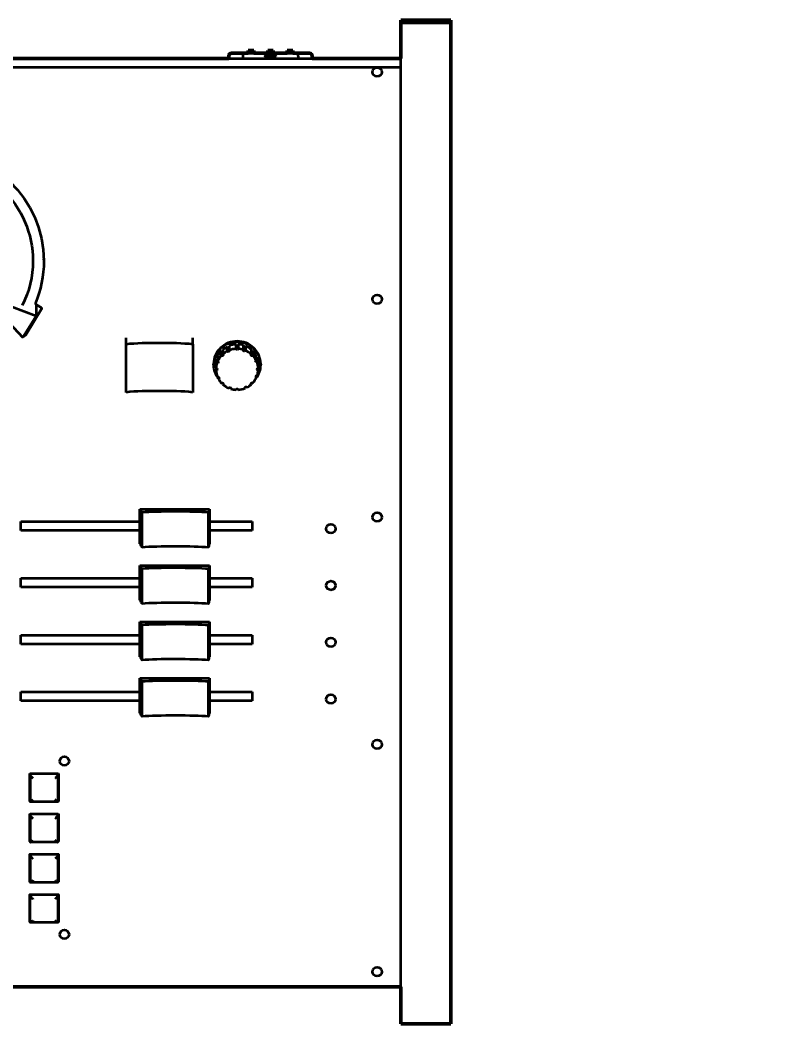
# Model space of a CAD drawing. Header units: inches. Extents: x 25 to 188, y -279 to -12.
# Drawn here: x 127.8 to 188.1, y -112.7 to -33.6 of the extents above; entities that cross this region are included whole.
import ezdxf

# ---------------------------------------------------------------- set-up
doc = ezdxf.new("R2010")
doc.units = ezdxf.units.IN
doc.header["$MEASUREMENT"] = 0
doc.layers.add('front panel', color=7, linetype='Continuous')

# ---------------------------------------------------------------- blocks, each defined once
blk = doc.blocks.new('block 3')
at = {"layer": 'front panel', "color": 7, "lineweight": 50, "true_color": 0xffffff}
for points in [[(161.793, -33.614), (157.854, -33.614)], [(157.854, -36.634), (157.854, -34.125)], [(161.793, -112.32), (161.793, -34.125)], [(144.504, -36.227), (145.47, -36.227)], [(145.47, -36.227), (145.817, -36.227)], [(145.817, -36.008), (146.254, -36.008)], [(145.817, -36.227), (145.817, -36.008)], [(146.254, -36.227), (146.254, -36.008)], [(146.254, -36.227), (147.078, -36.227)], [(147.349, -36.008), (147.786, -36.008)], [(147.349, -36.227), (147.349, -36.008)], [(147.786, -36.227), (147.786, -36.008)], [(148.057, -36.227), (148.881, -36.227)], [(148.881, -36.008), (149.318, -36.008)], [(148.881, -36.227), (148.881, -36.008)], [(149.318, -36.227), (149.318, -36.008)], [(149.318, -36.227), (149.665, -36.227)], [(149.665, -36.227), (150.632, -36.227)], [(110.17, -36.634), (144.285, -36.634)], [(144.285, -36.446), (144.285, -36.634)], [(150.85, -36.446), (150.85, -36.634)], [(150.85, -36.634), (157.846, -36.634)], [(52.226, -109.732), (157.846, -109.732)], [(157.854, -112.32), (157.854, -109.732)], [(161.793, -112.665), (157.854, -112.665)]]:
    blk.add_lwpolyline(points, dxfattribs=at)
at = {"layer": 'front panel', "color": 7, "lineweight": 35, "true_color": 0xffffff}
for points in [[(161.793, -33.614), (157.854, -33.614)], [(161.793, -33.869), (157.854, -33.869)], [(157.854, -36.634), (157.854, -34.125)], [(161.793, -112.32), (161.793, -34.125)], [(144.504, -36.227), (145.47, -36.227)], [(145.47, -36.227), (145.817, -36.227)], [(145.817, -36.227), (145.817, -36.008)], [(145.817, -36.008), (146.254, -36.008)], [(145.817, -36.227), (146.254, -36.227)], [(146.254, -36.227), (146.254, -36.008)], [(146.254, -36.227), (147.078, -36.227)], [(147.349, -36.227), (147.349, -36.008)], [(147.349, -36.008), (147.786, -36.008)], [(147.786, -36.227), (147.786, -36.008)], [(148.057, -36.227), (148.881, -36.227)], [(148.881, -36.227), (148.881, -36.008)], [(148.881, -36.008), (149.318, -36.008)], [(148.881, -36.227), (149.318, -36.227)], [(149.318, -36.227), (149.318, -36.008)], [(149.318, -36.227), (149.665, -36.227)], [(149.665, -36.227), (150.632, -36.227)], [(110.17, -36.634), (144.285, -36.634)], [(144.285, -36.446), (144.285, -36.634)], [(144.285, -36.634), (150.85, -36.634)], [(145.379, -36.446), (145.379, -36.634)], [(149.756, -36.446), (149.756, -36.634)], [(150.85, -36.446), (150.85, -36.634)], [(150.85, -36.634), (157.846, -36.634)], [(157.846, -109.732), (157.846, -36.634)], [(157.854, -109.732), (157.854, -36.634)], [(52.226, -37.321), (157.846, -37.321)], [(128.852, -52.006), (128.852, -52.573)], [(129.709, -52.412), (129.709, -52.576)], [(129.095, -56.943), (126.151, -55.816)], [(129.012, -55.957), (129.457, -56.211)], [(129.095, -56.004), (129.095, -56.943)], [(125.818, -56.245), (128.039, -58.606)], [(129.509, -56.406), (128.285, -58.409)], [(128.039, -58.606), (129.095, -56.943)], [(136.187, -59.128), (136.187, -58.631)], [(136.187, -62.934), (136.187, -59.128)], [(141.44, -59.128), (141.44, -58.631)], [(141.44, -59.128), (141.44, -62.934)], [(144.313, -59.269), (144.313, -59.622)], [(144.858, -59.505), (144.858, -59.152)], [(145.025, -59.152), (145.025, -59.505)], [(145.433, -59.575), (145.433, -59.221)], [(145.589, -59.276), (145.589, -59.63)], [(143.705, -60.033), (143.705, -59.68)], [(143.823, -59.566), (143.823, -59.919)], [(144.162, -59.69), (144.162, -59.337)], [(146.06, -59.919), (146.06, -59.566)], [(146.178, -59.68), (146.178, -60.033)], [(146.415, -60.361), (146.415, -60.008)], [(143.084, -60.761), (143.084, -60.704)], [(143.276, -60.68), (143.276, -61.033)], [(143.348, -60.639), (143.348, -60.286)], [(143.405, -60.135), (143.405, -60.285)], [(143.405, -60.285), (143.405, -60.285)], [(143.405, -60.285), (143.405, -60.285)], [(143.405, -60.285), (143.405, -60.488)], [(146.486, -60.154), (146.486, -60.507)], [(146.607, -61.033), (146.607, -60.68)], [(146.798, -60.704), (146.798, -60.761)], [(143.276, -61.194), (143.276, -61.033)], [(146.478, -61.59), (146.478, -61.74)], [(146.607, -61.033), (146.607, -61.194)], [(143.467, -61.867), (143.467, -61.722)], [(143.823, -62.308), (143.823, -62.197)], [(146.06, -62.197), (146.06, -62.308)], [(144.45, -62.653), (144.45, -62.602)], [(145.57, -62.541), (145.57, -62.606)], [(137.281, -72.119), (142.753, -72.119)], [(137.281, -74.868), (137.281, -72.119)], [(137.451, -75.136), (137.451, -72.387)], [(142.665, -72.394), (142.665, -75.142)], [(142.753, -72.119), (142.753, -74.868)], [(127.893, -73.809), (127.893, -73.1)], [(127.893, -73.1), (137.281, -73.1)], [(142.753, -73.1), (146.135, -73.1)], [(146.135, -73.1), (146.135, -73.809)], [(137.281, -73.809), (127.893, -73.809)], [(146.135, -73.809), (142.753, -73.809)], [(137.281, -76.559), (142.753, -76.559)], [(137.281, -79.307), (137.281, -76.559)], [(142.753, -76.559), (142.753, -79.307)], [(137.451, -79.575), (137.451, -76.827)], [(142.665, -76.834), (142.665, -79.582)], [(127.893, -78.284), (127.893, -77.575)], [(127.893, -77.575), (137.281, -77.575)], [(142.753, -77.575), (146.135, -77.575)], [(146.135, -77.575), (146.135, -78.284)], [(137.281, -78.284), (127.893, -78.284)], [(146.135, -78.284), (142.753, -78.284)], [(137.281, -83.746), (137.281, -80.998)], [(137.281, -80.998), (142.753, -80.998)], [(137.451, -84.014), (137.451, -81.266)], [(142.665, -81.273), (142.665, -84.021)], [(142.753, -80.998), (142.753, -83.746)], [(127.893, -82.758), (127.893, -82.049)], [(127.893, -82.049), (137.281, -82.049)], [(142.753, -82.049), (146.135, -82.049)], [(146.135, -82.049), (146.135, -82.758)], [(137.281, -82.758), (127.893, -82.758)], [(146.135, -82.758), (142.753, -82.758)], [(137.281, -88.186), (137.281, -85.438)], [(137.281, -85.438), (142.753, -85.438)], [(137.451, -88.454), (137.451, -85.705)], [(142.665, -85.712), (142.665, -88.461)], [(142.753, -85.438), (142.753, -88.186)], [(127.893, -87.233), (127.893, -86.524)], [(127.893, -86.524), (137.281, -86.524)], [(142.753, -86.524), (146.135, -86.524)], [(146.135, -86.524), (146.135, -87.233)], [(137.281, -87.233), (127.893, -87.233)], [(146.135, -87.233), (142.753, -87.233)], [(128.601, -95.105), (128.601, -92.991)], [(128.627, -93.055), (128.627, -95.169)], [(128.64, -92.953), (130.828, -92.953)], [(130.816, -93.055), (130.816, -95.169)], [(130.867, -92.991), (130.867, -95.105)], [(130.808, -95.177), (128.635, -95.177)], [(130.828, -95.142), (130.816, -95.142)], [(128.601, -98.276), (128.601, -96.161)], [(128.627, -96.226), (128.627, -98.34)], [(128.64, -96.124), (130.828, -96.124)], [(130.816, -96.226), (130.816, -98.34)], [(130.867, -96.161), (130.867, -98.276)], [(130.808, -98.347), (128.635, -98.347)], [(130.828, -98.313), (130.816, -98.313)], [(128.601, -101.446), (128.601, -99.332)], [(128.627, -99.397), (128.627, -99.297)], [(128.627, -99.397), (128.627, -101.511)], [(128.64, -99.295), (130.828, -99.295)], [(130.816, -99.397), (130.816, -99.295)], [(130.816, -99.397), (130.816, -101.511)], [(130.867, -99.332), (130.867, -101.446)], [(130.808, -101.518), (128.635, -101.518)], [(130.828, -101.484), (130.816, -101.484)], [(128.601, -104.617), (128.601, -102.503)], [(128.627, -104.682), (128.627, -102.568)], [(128.64, -102.466), (130.828, -102.466)], [(130.816, -102.568), (130.816, -104.682)], [(130.867, -102.503), (130.867, -104.617)], [(130.808, -104.689), (128.635, -104.689)], [(130.828, -104.655), (130.816, -104.655)], [(156.331, -108.469), (156.331, -108.469)], [(52.226, -109.732), (157.846, -109.732)], [(157.854, -112.32), (157.854, -109.732)], [(161.793, -112.665), (157.854, -112.665)]]:
    blk.add_lwpolyline(points, dxfattribs=at)
at = {"layer": 'front panel', "color": 168, "lineweight": 50, "true_color": 0x0b0b0c}
for points in [[(157.846, -36.634), (157.854, -36.634)], [(157.846, -109.732), (157.854, -109.732)]]:
    blk.add_lwpolyline(points, dxfattribs=at)
at = {"layer": 'front panel', "color": 168, "lineweight": 35, "true_color": 0x0b0b0c}
for points in [[(157.846, -36.634), (157.854, -36.634)], [(157.846, -36.87), (157.854, -36.87)], [(157.846, -109.732), (157.854, -109.732)]]:
    blk.add_lwpolyline(points, dxfattribs=at)
at = {"layer": 'front panel', "color": 7, "lineweight": 50, "true_color": 0xffffff}
for points, knots in [([(157.854, -33.869), (157.854, -33.826), (157.854, -33.784), (157.854, -33.741), (157.854, -33.72), (157.854, -33.699), (157.854, -33.678), (157.854, -33.667), (157.854, -33.656), (157.854, -33.646), (157.854, -33.638), (157.854, -33.63), (157.854, -33.622), (157.854, -33.62), (157.854, -33.618), (157.854, -33.616), (157.854, -33.615), (157.854, -33.615), (157.854, -33.614), (157.854, -33.614), (157.854, -33.614), (157.854, -33.614)], [0, 0, 0, 0, 1, 1, 1, 2, 2, 2, 3, 3, 3, 4, 4, 4, 5, 5, 5, 6, 6, 6, 7, 7, 7, 7]), ([(144.504, -36.227), (144.492, -36.227), (144.48, -36.228), (144.468, -36.23), (144.456, -36.232), (144.444, -36.235), (144.432, -36.239), (144.42, -36.243), (144.408, -36.248), (144.396, -36.255), (144.385, -36.261), (144.374, -36.269), (144.364, -36.277), (144.353, -36.286), (144.344, -36.295), (144.335, -36.306), (144.327, -36.316), (144.319, -36.327), (144.313, -36.339), (144.306, -36.35), (144.301, -36.362), (144.297, -36.374), (144.293, -36.386), (144.29, -36.398), (144.288, -36.41), (144.286, -36.422), (144.285, -36.434), (144.285, -36.446)], [0, 0, 0, 0, 1, 1, 1, 2, 2, 2, 3, 3, 3, 4, 4, 4, 5, 5, 5, 6, 6, 6, 7, 7, 7, 8, 8, 8, 9, 9, 9, 9]), ([(150.85, -36.446), (150.85, -36.434), (150.849, -36.422), (150.847, -36.41), (150.845, -36.398), (150.842, -36.386), (150.838, -36.374), (150.834, -36.362), (150.829, -36.35), (150.822, -36.339), (150.816, -36.327), (150.808, -36.316), (150.8, -36.306), (150.791, -36.295), (150.782, -36.286), (150.771, -36.277), (150.761, -36.269), (150.75, -36.261), (150.739, -36.255), (150.727, -36.248), (150.715, -36.243), (150.703, -36.239), (150.691, -36.235), (150.679, -36.232), (150.667, -36.23), (150.655, -36.228), (150.643, -36.227), (150.632, -36.227)], [0, 0, 0, 0, 1, 1, 1, 2, 2, 2, 3, 3, 3, 4, 4, 4, 5, 5, 5, 6, 6, 6, 7, 7, 7, 8, 8, 8, 9, 9, 9, 9]), ([(157.854, -112.665), (157.854, -112.665), (157.854, -112.665), (157.854, -112.665), (157.854, -112.664), (157.854, -112.664), (157.854, -112.663), (157.854, -112.661), (157.854, -112.66), (157.854, -112.658), (157.854, -112.651), (157.854, -112.644), (157.854, -112.637), (157.854, -112.627), (157.854, -112.618), (157.854, -112.609), (157.854, -112.59), (157.854, -112.571), (157.854, -112.552), (157.854, -112.515), (157.854, -112.478), (157.854, -112.44)], [0, 0, 0, 0, 1, 1, 1, 2, 2, 2, 3, 3, 3, 4, 4, 4, 5, 5, 5, 6, 6, 6, 7, 7, 7, 7]), ([(161.793, -112.665), (161.793, -112.666), (161.793, -112.664), (161.793, -112.663), (161.793, -112.661), (161.793, -112.66), (161.793, -112.658), (161.793, -112.651), (161.793, -112.644), (161.793, -112.637), (161.793, -112.627), (161.793, -112.618), (161.793, -112.609), (161.793, -112.59), (161.793, -112.571), (161.793, -112.552), (161.793, -112.515), (161.793, -112.478), (161.793, -112.44)], [0, 0, 0, 0, 1, 1, 1, 2, 2, 2, 3, 3, 3, 4, 4, 4, 5, 5, 5, 6, 6, 6, 6])]:
    blk.add_open_spline(points, degree=3, knots=knots, dxfattribs=at)
at = {"layer": 'front panel', "color": 7, "lineweight": 35, "true_color": 0xffffff}
for points, knots in [([(157.854, -33.869), (157.854, -33.826), (157.854, -33.784), (157.854, -33.741), (157.854, -33.72), (157.854, -33.699), (157.854, -33.678), (157.854, -33.667), (157.854, -33.656), (157.854, -33.646), (157.854, -33.638), (157.854, -33.63), (157.854, -33.622), (157.854, -33.62), (157.854, -33.618), (157.854, -33.616), (157.854, -33.615), (157.854, -33.615), (157.854, -33.614), (157.854, -33.614), (157.854, -33.614), (157.854, -33.614)], [0, 0, 0, 0, 1, 1, 1, 2, 2, 2, 3, 3, 3, 4, 4, 4, 5, 5, 5, 6, 6, 6, 7, 7, 7, 7]), ([(144.504, -36.227), (144.492, -36.227), (144.48, -36.228), (144.468, -36.23), (144.456, -36.232), (144.444, -36.235), (144.432, -36.239), (144.42, -36.243), (144.408, -36.248), (144.396, -36.255), (144.385, -36.261), (144.374, -36.269), (144.364, -36.277), (144.353, -36.286), (144.344, -36.295), (144.335, -36.306), (144.327, -36.316), (144.319, -36.327), (144.313, -36.339), (144.306, -36.35), (144.301, -36.362), (144.297, -36.374), (144.293, -36.386), (144.29, -36.398), (144.288, -36.41), (144.286, -36.422), (144.285, -36.434), (144.285, -36.446)], [0, 0, 0, 0, 1, 1, 1, 2, 2, 2, 3, 3, 3, 4, 4, 4, 5, 5, 5, 6, 6, 6, 7, 7, 7, 8, 8, 8, 9, 9, 9, 9]), ([(145.47, -36.227), (145.465, -36.227), (145.46, -36.228), (145.455, -36.23), (145.45, -36.232), (145.445, -36.235), (145.44, -36.239), (145.435, -36.243), (145.43, -36.248), (145.425, -36.255), (145.42, -36.261), (145.416, -36.269), (145.412, -36.277), (145.407, -36.286), (145.403, -36.295), (145.4, -36.306), (145.396, -36.316), (145.393, -36.327), (145.391, -36.339), (145.388, -36.35), (145.386, -36.362), (145.384, -36.374), (145.382, -36.386), (145.381, -36.398), (145.38, -36.41), (145.379, -36.422), (145.379, -36.434), (145.379, -36.446)], [0, 0, 0, 0, 1, 1, 1, 2, 2, 2, 3, 3, 3, 4, 4, 4, 5, 5, 5, 6, 6, 6, 7, 7, 7, 8, 8, 8, 9, 9, 9, 9]), ([(149.756, -36.446), (149.756, -36.434), (149.756, -36.422), (149.755, -36.41), (149.754, -36.398), (149.753, -36.386), (149.751, -36.374), (149.749, -36.362), (149.747, -36.35), (149.744, -36.339), (149.742, -36.327), (149.739, -36.316), (149.735, -36.306), (149.732, -36.295), (149.728, -36.286), (149.723, -36.277), (149.719, -36.269), (149.715, -36.261), (149.71, -36.255), (149.705, -36.248), (149.7, -36.243), (149.695, -36.239), (149.69, -36.235), (149.685, -36.232), (149.68, -36.23), (149.675, -36.228), (149.67, -36.227), (149.665, -36.227)], [0, 0, 0, 0, 1, 1, 1, 2, 2, 2, 3, 3, 3, 4, 4, 4, 5, 5, 5, 6, 6, 6, 7, 7, 7, 8, 8, 8, 9, 9, 9, 9]), ([(150.85, -36.446), (150.85, -36.434), (150.849, -36.422), (150.847, -36.41), (150.845, -36.398), (150.842, -36.386), (150.838, -36.374), (150.834, -36.362), (150.829, -36.35), (150.822, -36.339), (150.816, -36.327), (150.808, -36.316), (150.8, -36.306), (150.791, -36.295), (150.782, -36.286), (150.771, -36.277), (150.761, -36.269), (150.75, -36.261), (150.739, -36.255), (150.727, -36.248), (150.715, -36.243), (150.703, -36.239), (150.691, -36.235), (150.679, -36.232), (150.667, -36.23), (150.655, -36.228), (150.643, -36.227), (150.632, -36.227)], [0, 0, 0, 0, 1, 1, 1, 2, 2, 2, 3, 3, 3, 4, 4, 4, 5, 5, 5, 6, 6, 6, 7, 7, 7, 8, 8, 8, 9, 9, 9, 9]), ([(148.005, -36.446), (148.005, -36.446), (148.005, -36.446), (148.005, -36.446), (148.004, -36.446), (148.004, -36.446), (148.004, -36.446), (148.002, -36.446), (148.001, -36.446), (147.999, -36.446), (147.992, -36.446), (147.986, -36.446), (147.979, -36.446), (147.951, -36.446), (147.924, -36.446), (147.896, -36.446), (147.859, -36.446), (147.823, -36.446), (147.786, -36.446), (147.713, -36.446), (147.64, -36.446), (147.568, -36.446), (147.495, -36.446), (147.422, -36.446), (147.349, -36.446), (147.312, -36.446), (147.276, -36.446), (147.239, -36.446), (147.211, -36.446), (147.184, -36.446), (147.156, -36.446), (147.149, -36.446), (147.143, -36.446), (147.136, -36.446), (147.134, -36.446), (147.133, -36.446), (147.131, -36.446), (147.131, -36.446), (147.131, -36.446), (147.13, -36.446), (147.13, -36.446), (147.13, -36.445), (147.13, -36.446)], [0, 0, 0, 0, 1, 1, 1, 2, 2, 2, 3, 3, 3, 4, 4, 4, 5, 5, 5, 6, 6, 6, 7, 7, 7, 8, 8, 8, 9, 9, 9, 10, 10, 10, 11, 11, 11, 12, 12, 12, 13, 13, 13, 14, 14, 14, 14]), ([(155.607, -37.703), (155.607, -37.508), (155.771, -37.349), (155.974, -37.349), (156.176, -37.349), (156.341, -37.508), (156.341, -37.703)], [0, 0, 0, 0, 1, 1, 1, 2, 2, 2, 2]), ([(111.466, -52.576), (111.466, -47.718), (115.558, -43.766), (120.587, -43.766), (125.617, -43.766), (129.709, -47.718), (129.709, -52.576)], [0, 0, 0, 0, 1, 1, 1, 2, 2, 2, 2]), ([(112.445, -52.573), (112.445, -50.423), (113.347, -48.394), (114.898, -46.921), (116.448, -45.45), (118.52, -44.649), (120.648, -44.649), (122.777, -44.649), (124.848, -45.45), (126.398, -46.921), (127.95, -48.394), (128.852, -50.423), (128.852, -52.573)], [0, 0, 0, 0, 1, 1, 1, 2, 2, 2, 3, 3, 3, 4, 4, 4, 4]), ([(155.607, -55.601), (155.607, -55.406), (155.771, -55.247), (155.974, -55.247), (156.176, -55.247), (156.341, -55.406), (156.341, -55.601)], [0, 0, 0, 0, 1, 1, 1, 2, 2, 2, 2]), ([(129.457, -56.211), (129.491, -56.23), (129.515, -56.261), (129.525, -56.298), (129.528, -56.31), (129.53, -56.322), (129.53, -56.334)], [0, 0, 0, 0, 1, 1, 1, 2, 2, 2, 2]), ([(136.187, -59.128), (136.976, -59.028), (137.895, -59.028), (138.813, -59.028), (139.732, -59.028), (140.65, -59.028), (141.44, -59.128)], [0, 0, 0, 0, 1, 1, 1, 2, 2, 2, 2]), ([(146.798, -60.704), (146.798, -60.217), (146.594, -59.758), (146.243, -59.425), (145.892, -59.092), (145.423, -58.91), (144.941, -58.91), (144.459, -58.91), (143.99, -59.091), (143.639, -59.425), (143.288, -59.758), (143.084, -60.217), (143.084, -60.704)], [0, 0, 0, 0, 1, 1, 1, 2, 2, 2, 3, 3, 3, 4, 4, 4, 4]), ([(146.798, -60.761), (146.798, -60.274), (146.594, -59.815), (146.243, -59.481), (145.892, -59.148), (145.423, -58.967), (144.941, -58.967), (144.459, -58.967), (143.99, -59.148), (143.639, -59.481), (143.288, -59.815), (143.084, -60.274), (143.084, -60.761)], [0, 0, 0, 0, 1, 1, 1, 2, 2, 2, 3, 3, 3, 4, 4, 4, 4]), ([(145.433, -59.273), (145.444, -59.306), (145.475, -59.327), (145.51, -59.328), (145.544, -59.328), (145.576, -59.309), (145.589, -59.276)], [0, 0, 0, 0, 1, 1, 1, 2, 2, 2, 2]), ([(145.589, -59.63), (145.574, -59.666), (145.535, -59.686), (145.497, -59.68), (145.458, -59.673), (145.428, -59.64), (145.428, -59.6)], [0, 0, 0, 0, 1, 1, 1, 2, 2, 2, 2]), ([(146.178, -60.033), (146.154, -60.056), (146.118, -60.061), (146.088, -60.049), (146.058, -60.037), (146.037, -60.008), (146.037, -59.975)], [0, 0, 0, 0, 1, 1, 1, 2, 2, 2, 2]), ([(146.037, -62.253), (146.037, -62.22), (146.058, -62.191), (146.088, -62.178), (146.118, -62.166), (146.154, -62.172), (146.178, -62.194)], [0, 0, 0, 0, 1, 1, 1, 2, 2, 2, 2]), ([(141.44, -62.934), (140.65, -62.833), (139.732, -62.833), (138.813, -62.833), (137.895, -62.833), (136.976, -62.833), (136.187, -62.934)], [0, 0, 0, 0, 1, 1, 1, 2, 2, 2, 2]), ([(144.858, -62.723), (144.859, -62.678), (144.897, -62.644), (144.941, -62.644), (144.985, -62.644), (145.023, -62.678), (145.025, -62.723)], [0, 0, 0, 0, 1, 1, 1, 2, 2, 2, 2]), ([(145.563, -62.574), (145.563, -62.535), (145.59, -62.503), (145.627, -62.495), (145.664, -62.487), (145.703, -62.504), (145.721, -62.538)], [0, 0, 0, 0, 1, 1, 1, 2, 2, 2, 2]), ([(155.607, -72.754), (155.607, -72.559), (155.771, -72.4), (155.974, -72.4), (156.176, -72.4), (156.341, -72.559), (156.341, -72.754)], [0, 0, 0, 0, 1, 1, 1, 2, 2, 2, 2]), ([(151.967, -73.666), (151.967, -73.471), (152.132, -73.312), (152.334, -73.312), (152.536, -73.312), (152.701, -73.471), (152.701, -73.666)], [0, 0, 0, 0, 1, 1, 1, 2, 2, 2, 2]), ([(151.967, -78.14), (151.967, -77.945), (152.132, -77.786), (152.334, -77.786), (152.536, -77.786), (152.701, -77.945), (152.701, -78.14)], [0, 0, 0, 0, 1, 1, 1, 2, 2, 2, 2]), ([(151.967, -82.615), (151.967, -82.42), (152.132, -82.261), (152.334, -82.261), (152.536, -82.261), (152.701, -82.42), (152.701, -82.615)], [0, 0, 0, 0, 1, 1, 1, 2, 2, 2, 2]), ([(151.967, -87.09), (151.967, -86.894), (152.132, -86.735), (152.334, -86.735), (152.536, -86.735), (152.701, -86.894), (152.701, -87.09)], [0, 0, 0, 0, 1, 1, 1, 2, 2, 2, 2]), ([(155.607, -90.652), (155.607, -90.457), (155.771, -90.298), (155.974, -90.298), (156.176, -90.298), (156.341, -90.457), (156.341, -90.652)], [0, 0, 0, 0, 1, 1, 1, 2, 2, 2, 2]), ([(130.958, -91.972), (130.958, -91.776), (131.123, -91.617), (131.325, -91.617), (131.527, -91.617), (131.692, -91.776), (131.692, -91.972)], [0, 0, 0, 0, 1, 1, 1, 2, 2, 2, 2]), ([(128.627, -93.055), (128.627, -93.058), (128.628, -93.062), (128.63, -93.067), (128.632, -93.072), (128.635, -93.078), (128.639, -93.085), (128.643, -93.093), (128.649, -93.101), (128.655, -93.11), (128.662, -93.119), (128.669, -93.13), (128.678, -93.14), (128.686, -93.151), (128.696, -93.163), (128.706, -93.175), (128.717, -93.187), (128.728, -93.2), (128.739, -93.212), (128.75, -93.225), (128.762, -93.238), (128.774, -93.251), (128.786, -93.263), (128.798, -93.276), (128.811, -93.288), (128.822, -93.3), (128.834, -93.312), (128.846, -93.323)], [0, 0, 0, 0, 1, 1, 1, 2, 2, 2, 3, 3, 3, 4, 4, 4, 5, 5, 5, 6, 6, 6, 7, 7, 7, 8, 8, 8, 9, 9, 9, 9]), ([(130.816, -93.055), (130.816, -93.058), (130.815, -93.062), (130.813, -93.067), (130.811, -93.072), (130.808, -93.078), (130.804, -93.085), (130.799, -93.093), (130.794, -93.101), (130.788, -93.11), (130.781, -93.119), (130.773, -93.13), (130.765, -93.14), (130.756, -93.151), (130.747, -93.163), (130.737, -93.175), (130.726, -93.187), (130.715, -93.2), (130.704, -93.212), (130.692, -93.225), (130.68, -93.238), (130.668, -93.251), (130.656, -93.263), (130.644, -93.276), (130.632, -93.288), (130.62, -93.3), (130.609, -93.312), (130.597, -93.323)], [0, 0, 0, 0, 1, 1, 1, 2, 2, 2, 3, 3, 3, 4, 4, 4, 5, 5, 5, 6, 6, 6, 7, 7, 7, 8, 8, 8, 9, 9, 9, 9]), ([(128.635, -95.177), (128.633, -95.177), (128.631, -95.176), (128.63, -95.175), (128.628, -95.174), (128.627, -95.172), (128.627, -95.169)], [0, 0, 0, 0, 1, 1, 1, 2, 2, 2, 2]), ([(128.846, -95.014), (128.834, -95.026), (128.822, -95.037), (128.811, -95.048), (128.798, -95.059), (128.786, -95.07), (128.774, -95.08), (128.762, -95.091), (128.75, -95.101), (128.739, -95.11), (128.728, -95.12), (128.717, -95.128), (128.706, -95.136), (128.696, -95.144), (128.686, -95.151), (128.678, -95.156), (128.669, -95.162), (128.662, -95.166), (128.655, -95.17), (128.649, -95.173), (128.643, -95.175), (128.639, -95.176), (128.637, -95.176), (128.636, -95.177), (128.635, -95.177)], [0, 0, 0, 0, 1, 1, 1, 2, 2, 2, 3, 3, 3, 4, 4, 4, 5, 5, 5, 6, 6, 6, 7, 7, 7, 8, 8, 8, 8]), ([(130.808, -95.177), (130.807, -95.177), (130.805, -95.176), (130.804, -95.176), (130.799, -95.175), (130.794, -95.173), (130.788, -95.17), (130.781, -95.166), (130.773, -95.162), (130.765, -95.156), (130.756, -95.151), (130.747, -95.144), (130.737, -95.136), (130.726, -95.128), (130.715, -95.12), (130.704, -95.11), (130.692, -95.101), (130.68, -95.091), (130.668, -95.08), (130.656, -95.07), (130.644, -95.059), (130.632, -95.048), (130.62, -95.037), (130.609, -95.026), (130.597, -95.014)], [0, 0, 0, 0, 1, 1, 1, 2, 2, 2, 3, 3, 3, 4, 4, 4, 5, 5, 5, 6, 6, 6, 7, 7, 7, 8, 8, 8, 8]), ([(130.816, -95.169), (130.816, -95.172), (130.815, -95.174), (130.813, -95.175), (130.812, -95.176), (130.81, -95.177), (130.808, -95.177)], [0, 0, 0, 0, 1, 1, 1, 2, 2, 2, 2]), ([(128.627, -96.226), (128.627, -96.229), (128.628, -96.233), (128.63, -96.238), (128.632, -96.243), (128.635, -96.249), (128.639, -96.256), (128.643, -96.264), (128.649, -96.272), (128.655, -96.281), (128.662, -96.29), (128.669, -96.301), (128.678, -96.311), (128.686, -96.322), (128.696, -96.334), (128.706, -96.346), (128.717, -96.358), (128.728, -96.371), (128.739, -96.383), (128.75, -96.396), (128.762, -96.409), (128.774, -96.422), (128.786, -96.434), (128.798, -96.447), (128.811, -96.459), (128.822, -96.471), (128.834, -96.483), (128.846, -96.494)], [0, 0, 0, 0, 1, 1, 1, 2, 2, 2, 3, 3, 3, 4, 4, 4, 5, 5, 5, 6, 6, 6, 7, 7, 7, 8, 8, 8, 9, 9, 9, 9]), ([(130.816, -96.226), (130.816, -96.229), (130.815, -96.233), (130.813, -96.238), (130.811, -96.243), (130.808, -96.249), (130.804, -96.256), (130.799, -96.264), (130.794, -96.272), (130.788, -96.281), (130.781, -96.29), (130.773, -96.301), (130.765, -96.311), (130.756, -96.322), (130.747, -96.334), (130.737, -96.346), (130.726, -96.358), (130.715, -96.371), (130.704, -96.383), (130.692, -96.396), (130.68, -96.409), (130.668, -96.422), (130.656, -96.434), (130.644, -96.447), (130.632, -96.459), (130.62, -96.471), (130.609, -96.483), (130.597, -96.494)], [0, 0, 0, 0, 1, 1, 1, 2, 2, 2, 3, 3, 3, 4, 4, 4, 5, 5, 5, 6, 6, 6, 7, 7, 7, 8, 8, 8, 9, 9, 9, 9]), ([(128.627, -98.34), (128.627, -98.343), (128.628, -98.345), (128.63, -98.346), (128.631, -98.347), (128.633, -98.347), (128.635, -98.347)], [0, 0, 0, 0, 1, 1, 1, 2, 2, 2, 2]), ([(128.635, -98.347), (128.636, -98.347), (128.637, -98.347), (128.639, -98.347), (128.643, -98.346), (128.649, -98.344), (128.655, -98.341), (128.662, -98.337), (128.669, -98.333), (128.678, -98.327), (128.686, -98.322), (128.696, -98.315), (128.706, -98.307), (128.717, -98.299), (128.728, -98.291), (128.739, -98.281), (128.75, -98.272), (128.762, -98.262), (128.774, -98.251), (128.786, -98.241), (128.798, -98.23), (128.811, -98.219), (128.822, -98.208), (128.834, -98.197), (128.846, -98.185)], [0, 0, 0, 0, 1, 1, 1, 2, 2, 2, 3, 3, 3, 4, 4, 4, 5, 5, 5, 6, 6, 6, 7, 7, 7, 8, 8, 8, 8]), ([(130.597, -98.185), (130.609, -98.197), (130.62, -98.208), (130.632, -98.219), (130.644, -98.23), (130.656, -98.241), (130.668, -98.251), (130.68, -98.262), (130.692, -98.272), (130.704, -98.281), (130.715, -98.291), (130.726, -98.299), (130.737, -98.307), (130.747, -98.315), (130.756, -98.322), (130.765, -98.327), (130.773, -98.333), (130.781, -98.337), (130.788, -98.341), (130.794, -98.344), (130.799, -98.346), (130.804, -98.347), (130.805, -98.347), (130.807, -98.347), (130.808, -98.347)], [0, 0, 0, 0, 1, 1, 1, 2, 2, 2, 3, 3, 3, 4, 4, 4, 5, 5, 5, 6, 6, 6, 7, 7, 7, 8, 8, 8, 8]), ([(130.808, -98.347), (130.81, -98.347), (130.812, -98.347), (130.813, -98.346), (130.815, -98.345), (130.816, -98.343), (130.816, -98.34)], [0, 0, 0, 0, 1, 1, 1, 2, 2, 2, 2]), ([(128.846, -99.665), (128.834, -99.654), (128.822, -99.642), (128.811, -99.63), (128.798, -99.618), (128.786, -99.605), (128.774, -99.593), (128.762, -99.58), (128.75, -99.567), (128.739, -99.554), (128.728, -99.542), (128.717, -99.529), (128.706, -99.517), (128.696, -99.505), (128.686, -99.493), (128.678, -99.482), (128.669, -99.472), (128.662, -99.461), (128.655, -99.452), (128.649, -99.443), (128.643, -99.435), (128.639, -99.427), (128.635, -99.42), (128.632, -99.414), (128.63, -99.409), (128.628, -99.404), (128.627, -99.4), (128.627, -99.397)], [0, 0, 0, 0, 1, 1, 1, 2, 2, 2, 3, 3, 3, 4, 4, 4, 5, 5, 5, 6, 6, 6, 7, 7, 7, 8, 8, 8, 9, 9, 9, 9]), ([(130.816, -99.397), (130.816, -99.4), (130.815, -99.404), (130.813, -99.409), (130.811, -99.414), (130.808, -99.42), (130.804, -99.427), (130.799, -99.435), (130.794, -99.443), (130.788, -99.452), (130.781, -99.461), (130.773, -99.472), (130.765, -99.482), (130.756, -99.493), (130.747, -99.505), (130.737, -99.517), (130.726, -99.529), (130.715, -99.542), (130.704, -99.554), (130.692, -99.567), (130.68, -99.58), (130.668, -99.593), (130.656, -99.605), (130.644, -99.618), (130.632, -99.63), (130.62, -99.642), (130.609, -99.654), (130.597, -99.665)], [0, 0, 0, 0, 1, 1, 1, 2, 2, 2, 3, 3, 3, 4, 4, 4, 5, 5, 5, 6, 6, 6, 7, 7, 7, 8, 8, 8, 9, 9, 9, 9]), ([(128.635, -101.518), (128.633, -101.518), (128.631, -101.518), (128.63, -101.517), (128.628, -101.516), (128.627, -101.514), (128.627, -101.511)], [0, 0, 0, 0, 1, 1, 1, 2, 2, 2, 2]), ([(128.846, -101.356), (128.834, -101.368), (128.822, -101.379), (128.811, -101.39), (128.798, -101.401), (128.786, -101.412), (128.774, -101.422), (128.762, -101.433), (128.75, -101.443), (128.739, -101.452), (128.728, -101.462), (128.717, -101.47), (128.706, -101.478), (128.696, -101.486), (128.686, -101.493), (128.678, -101.498), (128.669, -101.504), (128.662, -101.508), (128.655, -101.512), (128.649, -101.515), (128.643, -101.517), (128.639, -101.518), (128.637, -101.518), (128.636, -101.518), (128.635, -101.518)], [0, 0, 0, 0, 1, 1, 1, 2, 2, 2, 3, 3, 3, 4, 4, 4, 5, 5, 5, 6, 6, 6, 7, 7, 7, 8, 8, 8, 8]), ([(130.597, -101.356), (130.609, -101.368), (130.62, -101.379), (130.632, -101.39), (130.644, -101.401), (130.656, -101.412), (130.668, -101.422), (130.68, -101.433), (130.692, -101.443), (130.704, -101.452), (130.715, -101.462), (130.726, -101.47), (130.737, -101.478), (130.747, -101.486), (130.756, -101.493), (130.765, -101.498), (130.773, -101.504), (130.781, -101.508), (130.788, -101.512), (130.794, -101.515), (130.799, -101.517), (130.804, -101.518), (130.805, -101.518), (130.807, -101.518), (130.808, -101.518)], [0, 0, 0, 0, 1, 1, 1, 2, 2, 2, 3, 3, 3, 4, 4, 4, 5, 5, 5, 6, 6, 6, 7, 7, 7, 8, 8, 8, 8]), ([(130.808, -101.518), (130.81, -101.518), (130.812, -101.518), (130.813, -101.517), (130.815, -101.516), (130.816, -101.514), (130.816, -101.511)], [0, 0, 0, 0, 1, 1, 1, 2, 2, 2, 2]), ([(128.627, -102.568), (128.627, -102.571), (128.628, -102.575), (128.63, -102.58), (128.632, -102.585), (128.635, -102.591), (128.639, -102.598), (128.643, -102.606), (128.649, -102.614), (128.655, -102.623), (128.662, -102.632), (128.669, -102.642), (128.678, -102.653), (128.686, -102.664), (128.696, -102.676), (128.706, -102.688), (128.717, -102.7), (128.728, -102.713), (128.739, -102.725), (128.75, -102.738), (128.762, -102.751), (128.774, -102.764), (128.786, -102.776), (128.798, -102.789), (128.811, -102.801), (128.822, -102.813), (128.834, -102.825), (128.846, -102.836)], [0, 0, 0, 0, 1, 1, 1, 2, 2, 2, 3, 3, 3, 4, 4, 4, 5, 5, 5, 6, 6, 6, 7, 7, 7, 8, 8, 8, 9, 9, 9, 9]), ([(130.816, -102.568), (130.816, -102.571), (130.815, -102.575), (130.813, -102.58), (130.811, -102.585), (130.808, -102.591), (130.804, -102.598), (130.799, -102.606), (130.794, -102.614), (130.788, -102.623), (130.781, -102.632), (130.773, -102.642), (130.765, -102.653), (130.756, -102.664), (130.747, -102.676), (130.737, -102.688), (130.726, -102.7), (130.715, -102.713), (130.704, -102.725), (130.692, -102.738), (130.68, -102.751), (130.668, -102.764), (130.656, -102.776), (130.644, -102.789), (130.632, -102.801), (130.62, -102.813), (130.609, -102.825), (130.597, -102.836)], [0, 0, 0, 0, 1, 1, 1, 2, 2, 2, 3, 3, 3, 4, 4, 4, 5, 5, 5, 6, 6, 6, 7, 7, 7, 8, 8, 8, 9, 9, 9, 9]), ([(128.635, -104.689), (128.633, -104.689), (128.631, -104.689), (128.63, -104.688), (128.628, -104.687), (128.627, -104.685), (128.627, -104.682)], [0, 0, 0, 0, 1, 1, 1, 2, 2, 2, 2]), ([(128.846, -104.527), (128.834, -104.539), (128.822, -104.55), (128.811, -104.561), (128.798, -104.572), (128.786, -104.583), (128.774, -104.593), (128.762, -104.604), (128.75, -104.614), (128.739, -104.623), (128.728, -104.633), (128.717, -104.641), (128.706, -104.649), (128.696, -104.657), (128.686, -104.664), (128.678, -104.669), (128.669, -104.675), (128.662, -104.679), (128.655, -104.683), (128.649, -104.686), (128.643, -104.688), (128.639, -104.689), (128.637, -104.689), (128.636, -104.689), (128.635, -104.689)], [0, 0, 0, 0, 1, 1, 1, 2, 2, 2, 3, 3, 3, 4, 4, 4, 5, 5, 5, 6, 6, 6, 7, 7, 7, 8, 8, 8, 8]), ([(130.808, -104.689), (130.807, -104.689), (130.805, -104.689), (130.804, -104.689), (130.799, -104.688), (130.794, -104.686), (130.788, -104.683), (130.781, -104.679), (130.773, -104.675), (130.765, -104.669), (130.756, -104.664), (130.747, -104.657), (130.737, -104.649), (130.726, -104.641), (130.715, -104.633), (130.704, -104.623), (130.692, -104.614), (130.68, -104.604), (130.668, -104.593), (130.656, -104.583), (130.644, -104.572), (130.632, -104.561), (130.62, -104.55), (130.609, -104.539), (130.597, -104.527)], [0, 0, 0, 0, 1, 1, 1, 2, 2, 2, 3, 3, 3, 4, 4, 4, 5, 5, 5, 6, 6, 6, 7, 7, 7, 8, 8, 8, 8]), ([(130.816, -104.682), (130.816, -104.685), (130.815, -104.687), (130.813, -104.688), (130.812, -104.689), (130.81, -104.689), (130.808, -104.689)], [0, 0, 0, 0, 1, 1, 1, 2, 2, 2, 2]), ([(130.958, -105.619), (130.958, -105.424), (131.123, -105.265), (131.325, -105.265), (131.527, -105.265), (131.692, -105.424), (131.692, -105.619)], [0, 0, 0, 0, 1, 1, 1, 2, 2, 2, 2]), ([(155.607, -108.551), (155.607, -108.355), (155.771, -108.196), (155.974, -108.196), (156.176, -108.196), (156.341, -108.355), (156.341, -108.551)], [0, 0, 0, 0, 1, 1, 1, 2, 2, 2, 2]), ([(157.854, -112.665), (157.854, -112.665), (157.854, -112.665), (157.854, -112.665), (157.854, -112.664), (157.854, -112.664), (157.854, -112.663), (157.854, -112.661), (157.854, -112.66), (157.854, -112.658), (157.854, -112.651), (157.854, -112.644), (157.854, -112.637), (157.854, -112.627), (157.854, -112.618), (157.854, -112.609), (157.854, -112.59), (157.854, -112.571), (157.854, -112.552), (157.854, -112.515), (157.854, -112.478), (157.854, -112.44)], [0, 0, 0, 0, 1, 1, 1, 2, 2, 2, 3, 3, 3, 4, 4, 4, 5, 5, 5, 6, 6, 6, 7, 7, 7, 7]), ([(161.793, -112.665), (161.793, -112.666), (161.793, -112.664), (161.793, -112.663), (161.793, -112.661), (161.793, -112.66), (161.793, -112.658), (161.793, -112.651), (161.793, -112.644), (161.793, -112.637), (161.793, -112.627), (161.793, -112.618), (161.793, -112.609), (161.793, -112.59), (161.793, -112.571), (161.793, -112.552), (161.793, -112.515), (161.793, -112.478), (161.793, -112.44)], [0, 0, 0, 0, 1, 1, 1, 2, 2, 2, 3, 3, 3, 4, 4, 4, 5, 5, 5, 6, 6, 6, 6])]:
    blk.add_open_spline(points, degree=3, knots=knots, dxfattribs=at)
at = {"layer": 'front panel', "color": 7, "lineweight": 50, "true_color": 0xffffff}
for points in [[(157.854, -34.125), (157.854, -34.039), (157.854, -33.954), (157.854, -33.869)], [(161.793, -33.869), (161.793, -33.784), (161.793, -33.699), (161.793, -33.614)], [(161.793, -34.125), (161.793, -34.039), (161.793, -33.954), (161.793, -33.869)], [(147.078, -36.227), (147.168, -36.227), (147.258, -36.227), (147.349, -36.227)], [(147.786, -36.227), (147.877, -36.227), (147.967, -36.227), (148.057, -36.227)], [(157.854, -112.44), (157.854, -112.4), (157.854, -112.36), (157.854, -112.32)], [(161.793, -112.44), (161.793, -112.4), (161.793, -112.36), (161.793, -112.32)]]:
    blk.add_open_spline(points, degree=3, dxfattribs=at)
at = {"layer": 'front panel', "color": 7, "lineweight": 35, "true_color": 0xffffff}
for points in [[(157.854, -34.125), (157.854, -34.039), (157.854, -33.954), (157.854, -33.869)], [(161.793, -33.869), (161.793, -33.784), (161.793, -33.699), (161.793, -33.614)], [(161.793, -34.125), (161.793, -34.039), (161.793, -33.954), (161.793, -33.869)], [(147.078, -36.227), (147.168, -36.227), (147.258, -36.227), (147.349, -36.227)], [(147.349, -36.227), (147.495, -36.227), (147.64, -36.227), (147.786, -36.227)], [(147.786, -36.227), (147.877, -36.227), (147.967, -36.227), (148.057, -36.227)], [(155.974, -38.057), (155.771, -38.057), (155.607, -37.898), (155.607, -37.703)], [(156.341, -37.703), (156.341, -37.898), (156.176, -38.057), (155.974, -38.057)], [(128.852, -52.573), (128.852, -53.802), (128.556, -55.009), (127.993, -56.101)], [(129.709, -52.576), (129.709, -53.747), (129.474, -54.885), (129.012, -55.957)], [(129.708, -52.494), (129.709, -52.467), (129.709, -52.44), (129.709, -52.412)], [(155.974, -55.956), (155.771, -55.956), (155.607, -55.797), (155.607, -55.601)], [(156.341, -55.601), (156.341, -55.797), (156.176, -55.956), (155.974, -55.956)], [(129.53, -56.334), (129.53, -56.359), (129.523, -56.384), (129.509, -56.406)], [(128.285, -58.409), (128.253, -58.462), (128.184, -58.488), (128.123, -58.475)], [(144.858, -59.152), (144.671, -59.161), (144.487, -59.2), (144.313, -59.269)], [(144.858, -59.152), (144.859, -59.197), (144.897, -59.23), (144.941, -59.23)], [(144.941, -59.23), (144.985, -59.23), (145.023, -59.197), (145.025, -59.152)], [(145.433, -59.221), (145.298, -59.181), (145.164, -59.159), (145.025, -59.152)], [(146.06, -59.566), (145.92, -59.444), (145.761, -59.346), (145.589, -59.276)], [(143.705, -59.68), (143.58, -59.813), (143.478, -59.967), (143.405, -60.135)], [(143.705, -60.033), (143.58, -60.167), (143.478, -60.32), (143.405, -60.488)], [(143.705, -59.68), (143.737, -59.71), (143.789, -59.71), (143.821, -59.679)], [(143.821, -60.032), (143.789, -60.063), (143.737, -60.063), (143.705, -60.033)], [(143.821, -59.679), (143.822, -59.678), (143.822, -59.678), (143.823, -59.677)], [(143.846, -59.975), (143.846, -59.997), (143.837, -60.017), (143.821, -60.032)], [(144.162, -59.337), (144.038, -59.4), (143.927, -59.475), (143.823, -59.566)], [(144.162, -59.69), (144.038, -59.753), (143.927, -59.828), (143.823, -59.919)], [(143.823, -59.919), (143.837, -59.934), (143.846, -59.954), (143.846, -59.975)], [(144.162, -59.337), (144.182, -59.376), (144.232, -59.392), (144.272, -59.374)], [(144.272, -59.727), (144.232, -59.745), (144.182, -59.73), (144.162, -59.69)], [(144.272, -59.374), (144.29, -59.366), (144.305, -59.351), (144.313, -59.333)], [(144.32, -59.654), (144.32, -59.686), (144.301, -59.714), (144.272, -59.727)], [(144.858, -59.505), (144.671, -59.514), (144.487, -59.554), (144.313, -59.622)], [(144.313, -59.622), (144.318, -59.632), (144.32, -59.643), (144.32, -59.654)], [(144.941, -59.584), (144.897, -59.584), (144.859, -59.55), (144.858, -59.505)], [(145.025, -59.505), (145.023, -59.55), (144.985, -59.584), (144.941, -59.584)], [(145.433, -59.575), (145.298, -59.535), (145.164, -59.512), (145.025, -59.505)], [(145.428, -59.6), (145.428, -59.591), (145.43, -59.583), (145.433, -59.575)], [(146.06, -59.919), (145.92, -59.797), (145.761, -59.7), (145.589, -59.63)], [(146.037, -59.975), (146.037, -59.954), (146.045, -59.934), (146.06, -59.919)], [(146.06, -59.677), (146.092, -59.709), (146.144, -59.711), (146.178, -59.68)], [(146.415, -60.008), (146.35, -59.888), (146.271, -59.78), (146.178, -59.68)], [(146.415, -60.361), (146.35, -60.241), (146.271, -60.133), (146.178, -60.033)], [(143.084, -60.704), (143.084, -60.713), (143.084, -60.723), (143.084, -60.732)], [(143.084, -60.761), (143.084, -61.158), (143.221, -61.541), (143.467, -61.851)], [(143.348, -60.286), (143.307, -60.415), (143.283, -60.545), (143.276, -60.68)], [(143.348, -60.639), (143.307, -60.769), (143.283, -60.898), (143.276, -61.033)], [(143.348, -60.286), (143.366, -60.292), (143.386, -60.292), (143.405, -60.285)], [(143.453, -60.591), (143.437, -60.633), (143.39, -60.653), (143.348, -60.639)], [(143.405, -60.488), (143.436, -60.5), (143.458, -60.529), (143.458, -60.563)], [(143.458, -60.563), (143.458, -60.573), (143.456, -60.582), (143.453, -60.591)], [(146.369, -60.433), (146.369, -60.402), (146.388, -60.374), (146.415, -60.361)], [(146.486, -60.507), (146.432, -60.53), (146.369, -60.493), (146.369, -60.433)], [(146.415, -60.152), (146.437, -60.163), (146.463, -60.163), (146.486, -60.154)], [(146.44, -61.819), (146.671, -61.514), (146.798, -61.144), (146.798, -60.761)], [(146.607, -60.68), (146.597, -60.499), (146.556, -60.321), (146.486, -60.154)], [(146.607, -61.033), (146.597, -60.852), (146.556, -60.674), (146.486, -60.507)], [(146.798, -60.732), (146.798, -60.723), (146.798, -60.713), (146.798, -60.704)], [(143.276, -61.033), (143.32, -61.034), (143.357, -61.069), (143.357, -61.114)], [(143.357, -61.114), (143.357, -61.159), (143.32, -61.193), (143.276, -61.194)], [(143.276, -61.194), (143.285, -61.376), (143.326, -61.554), (143.397, -61.721)], [(146.425, -61.665), (146.425, -61.608), (146.482, -61.571), (146.535, -61.588)], [(146.525, -61.114), (146.525, -61.069), (146.563, -61.034), (146.607, -61.033)], [(146.607, -61.194), (146.563, -61.193), (146.525, -61.159), (146.525, -61.114)], [(146.535, -61.588), (146.576, -61.459), (146.6, -61.33), (146.607, -61.194)], [(143.397, -61.721), (143.437, -61.704), (143.486, -61.72), (143.506, -61.761)], [(143.513, -61.795), (143.513, -61.826), (143.495, -61.853), (143.467, -61.867)], [(143.467, -61.867), (143.533, -61.987), (143.611, -62.094), (143.705, -62.194)], [(143.506, -61.761), (143.511, -61.772), (143.513, -61.782), (143.513, -61.795)], [(143.705, -62.194), (143.737, -62.164), (143.789, -62.165), (143.821, -62.196)], [(143.821, -62.196), (143.837, -62.211), (143.846, -62.231), (143.846, -62.253)], [(143.846, -62.253), (143.846, -62.274), (143.837, -62.294), (143.823, -62.308)], [(143.823, -62.308), (143.962, -62.43), (144.122, -62.528), (144.293, -62.598)], [(145.721, -62.538), (145.844, -62.475), (145.956, -62.4), (146.06, -62.308)], [(146.06, -62.308), (146.045, -62.294), (146.037, -62.274), (146.037, -62.253)], [(146.178, -62.194), (146.303, -62.061), (146.404, -61.907), (146.478, -61.74)], [(146.478, -61.74), (146.446, -61.728), (146.425, -61.699), (146.425, -61.665)], [(144.293, -62.598), (144.31, -62.556), (144.358, -62.537), (144.399, -62.552)], [(144.399, -62.552), (144.432, -62.563), (144.454, -62.593), (144.454, -62.627)], [(144.454, -62.627), (144.454, -62.636), (144.453, -62.645), (144.45, -62.653)], [(144.45, -62.653), (144.584, -62.693), (144.718, -62.716), (144.858, -62.723)], [(145.025, -62.723), (145.211, -62.714), (145.396, -62.674), (145.57, -62.606)], [(145.57, -62.606), (145.565, -62.595), (145.563, -62.585), (145.563, -62.574)], [(137.451, -72.387), (137.378, -72.312), (137.321, -72.223), (137.281, -72.119)], [(142.665, -72.394), (141.55, -72.295), (138.648, -72.292), (137.451, -72.387)], [(142.753, -72.119), (142.753, -72.226), (142.724, -72.318), (142.665, -72.394)], [(155.974, -73.108), (155.771, -73.108), (155.607, -72.949), (155.607, -72.754)], [(156.341, -72.754), (156.341, -72.949), (156.176, -73.108), (155.974, -73.108)], [(152.334, -74.02), (152.132, -74.02), (151.967, -73.861), (151.967, -73.666)], [(152.701, -73.666), (152.701, -73.861), (152.536, -74.02), (152.334, -74.02)], [(137.281, -74.868), (137.321, -74.971), (137.378, -75.06), (137.451, -75.136)], [(142.665, -75.142), (141.55, -75.043), (138.648, -75.04), (137.451, -75.136)], [(142.665, -75.142), (142.724, -75.066), (142.753, -74.974), (142.753, -74.868)], [(137.451, -76.827), (137.378, -76.752), (137.321, -76.662), (137.281, -76.559)], [(142.753, -76.559), (142.753, -76.665), (142.724, -76.757), (142.665, -76.834)], [(142.665, -76.834), (141.55, -76.734), (138.648, -76.732), (137.451, -76.827)], [(152.334, -78.495), (152.132, -78.495), (151.967, -78.336), (151.967, -78.14)], [(152.701, -78.14), (152.701, -78.336), (152.536, -78.495), (152.334, -78.495)], [(137.281, -79.307), (137.321, -79.41), (137.378, -79.5), (137.451, -79.575)], [(142.665, -79.582), (141.55, -79.482), (138.648, -79.48), (137.451, -79.575)], [(142.665, -79.582), (142.724, -79.505), (142.753, -79.414), (142.753, -79.307)], [(137.451, -81.266), (137.378, -81.191), (137.321, -81.102), (137.281, -80.998)], [(142.665, -81.273), (141.55, -81.173), (138.648, -81.171), (137.451, -81.266)], [(142.753, -80.998), (142.753, -81.105), (142.724, -81.196), (142.665, -81.273)], [(152.334, -82.97), (152.132, -82.97), (151.967, -82.811), (151.967, -82.615)], [(152.701, -82.615), (152.701, -82.811), (152.536, -82.97), (152.334, -82.97)], [(137.281, -83.746), (137.321, -83.85), (137.378, -83.939), (137.451, -84.014)], [(142.665, -84.021), (142.724, -83.945), (142.753, -83.853), (142.753, -83.746)], [(142.665, -84.021), (141.55, -83.921), (138.648, -83.919), (137.451, -84.014)], [(137.451, -85.705), (137.378, -85.63), (137.321, -85.541), (137.281, -85.438)], [(142.665, -85.712), (141.55, -85.613), (138.648, -85.61), (137.451, -85.705)], [(142.753, -85.438), (142.753, -85.544), (142.724, -85.636), (142.665, -85.712)], [(152.334, -87.444), (152.132, -87.444), (151.967, -87.285), (151.967, -87.09)], [(152.701, -87.09), (152.701, -87.285), (152.536, -87.444), (152.334, -87.444)], [(137.281, -88.186), (137.321, -88.289), (137.378, -88.379), (137.451, -88.454)], [(142.665, -88.461), (141.55, -88.361), (138.648, -88.359), (137.451, -88.454)], [(142.665, -88.461), (142.724, -88.384), (142.753, -88.292), (142.753, -88.186)], [(155.974, -91.007), (155.771, -91.007), (155.607, -90.848), (155.607, -90.652)], [(156.341, -90.652), (156.341, -90.848), (156.176, -91.007), (155.974, -91.007)], [(131.325, -92.326), (131.123, -92.326), (130.958, -92.167), (130.958, -91.972)], [(131.692, -91.972), (131.692, -92.167), (131.527, -92.326), (131.325, -92.326)], [(128.601, -92.991), (128.601, -92.97), (128.618, -92.953), (128.64, -92.953)], [(130.828, -92.953), (130.85, -92.953), (130.867, -92.97), (130.867, -92.991)], [(128.627, -95.14), (128.612, -95.135), (128.601, -95.121), (128.601, -95.105)], [(130.867, -95.105), (130.867, -95.125), (130.85, -95.142), (130.828, -95.142)], [(128.601, -96.161), (128.601, -96.141), (128.618, -96.124), (128.64, -96.124)], [(130.828, -96.124), (130.85, -96.124), (130.867, -96.141), (130.867, -96.161)], [(128.627, -98.311), (128.612, -98.306), (128.601, -98.292), (128.601, -98.276)], [(130.867, -98.276), (130.867, -98.296), (130.85, -98.313), (130.828, -98.313)], [(128.601, -99.332), (128.601, -99.312), (128.618, -99.295), (128.64, -99.295)], [(130.828, -99.295), (130.85, -99.295), (130.867, -99.312), (130.867, -99.332)], [(128.627, -101.482), (128.612, -101.477), (128.601, -101.463), (128.601, -101.446)], [(130.867, -101.446), (130.867, -101.467), (130.85, -101.484), (130.828, -101.484)], [(128.601, -102.503), (128.601, -102.483), (128.618, -102.466), (128.64, -102.466)], [(130.828, -102.466), (130.85, -102.466), (130.867, -102.483), (130.867, -102.503)], [(128.627, -104.653), (128.612, -104.648), (128.601, -104.634), (128.601, -104.617)], [(130.867, -104.617), (130.867, -104.638), (130.85, -104.655), (130.828, -104.655)], [(131.325, -105.974), (131.123, -105.974), (130.958, -105.815), (130.958, -105.619)], [(131.692, -105.619), (131.692, -105.815), (131.527, -105.974), (131.325, -105.974)], [(155.974, -108.905), (155.771, -108.905), (155.607, -108.746), (155.607, -108.551)], [(156.341, -108.551), (156.341, -108.746), (156.176, -108.905), (155.974, -108.905)], [(157.854, -112.44), (157.854, -112.4), (157.854, -112.36), (157.854, -112.32)], [(161.793, -112.44), (161.793, -112.4), (161.793, -112.36), (161.793, -112.32)]]:
    blk.add_open_spline(points, degree=3, dxfattribs=at)
blk = doc.blocks.new('block 2')
at = {"layer": 'front panel'}
blk.add_blockref('block 3', (0, 0), dxfattribs=at)

msp = doc.modelspace()

# ---------------------------------------------------------------- block references
at = {"layer": 'front panel'}
msp.add_blockref('block 2', (0, 0), dxfattribs=at)

doc.saveas('drawing.dxf')
